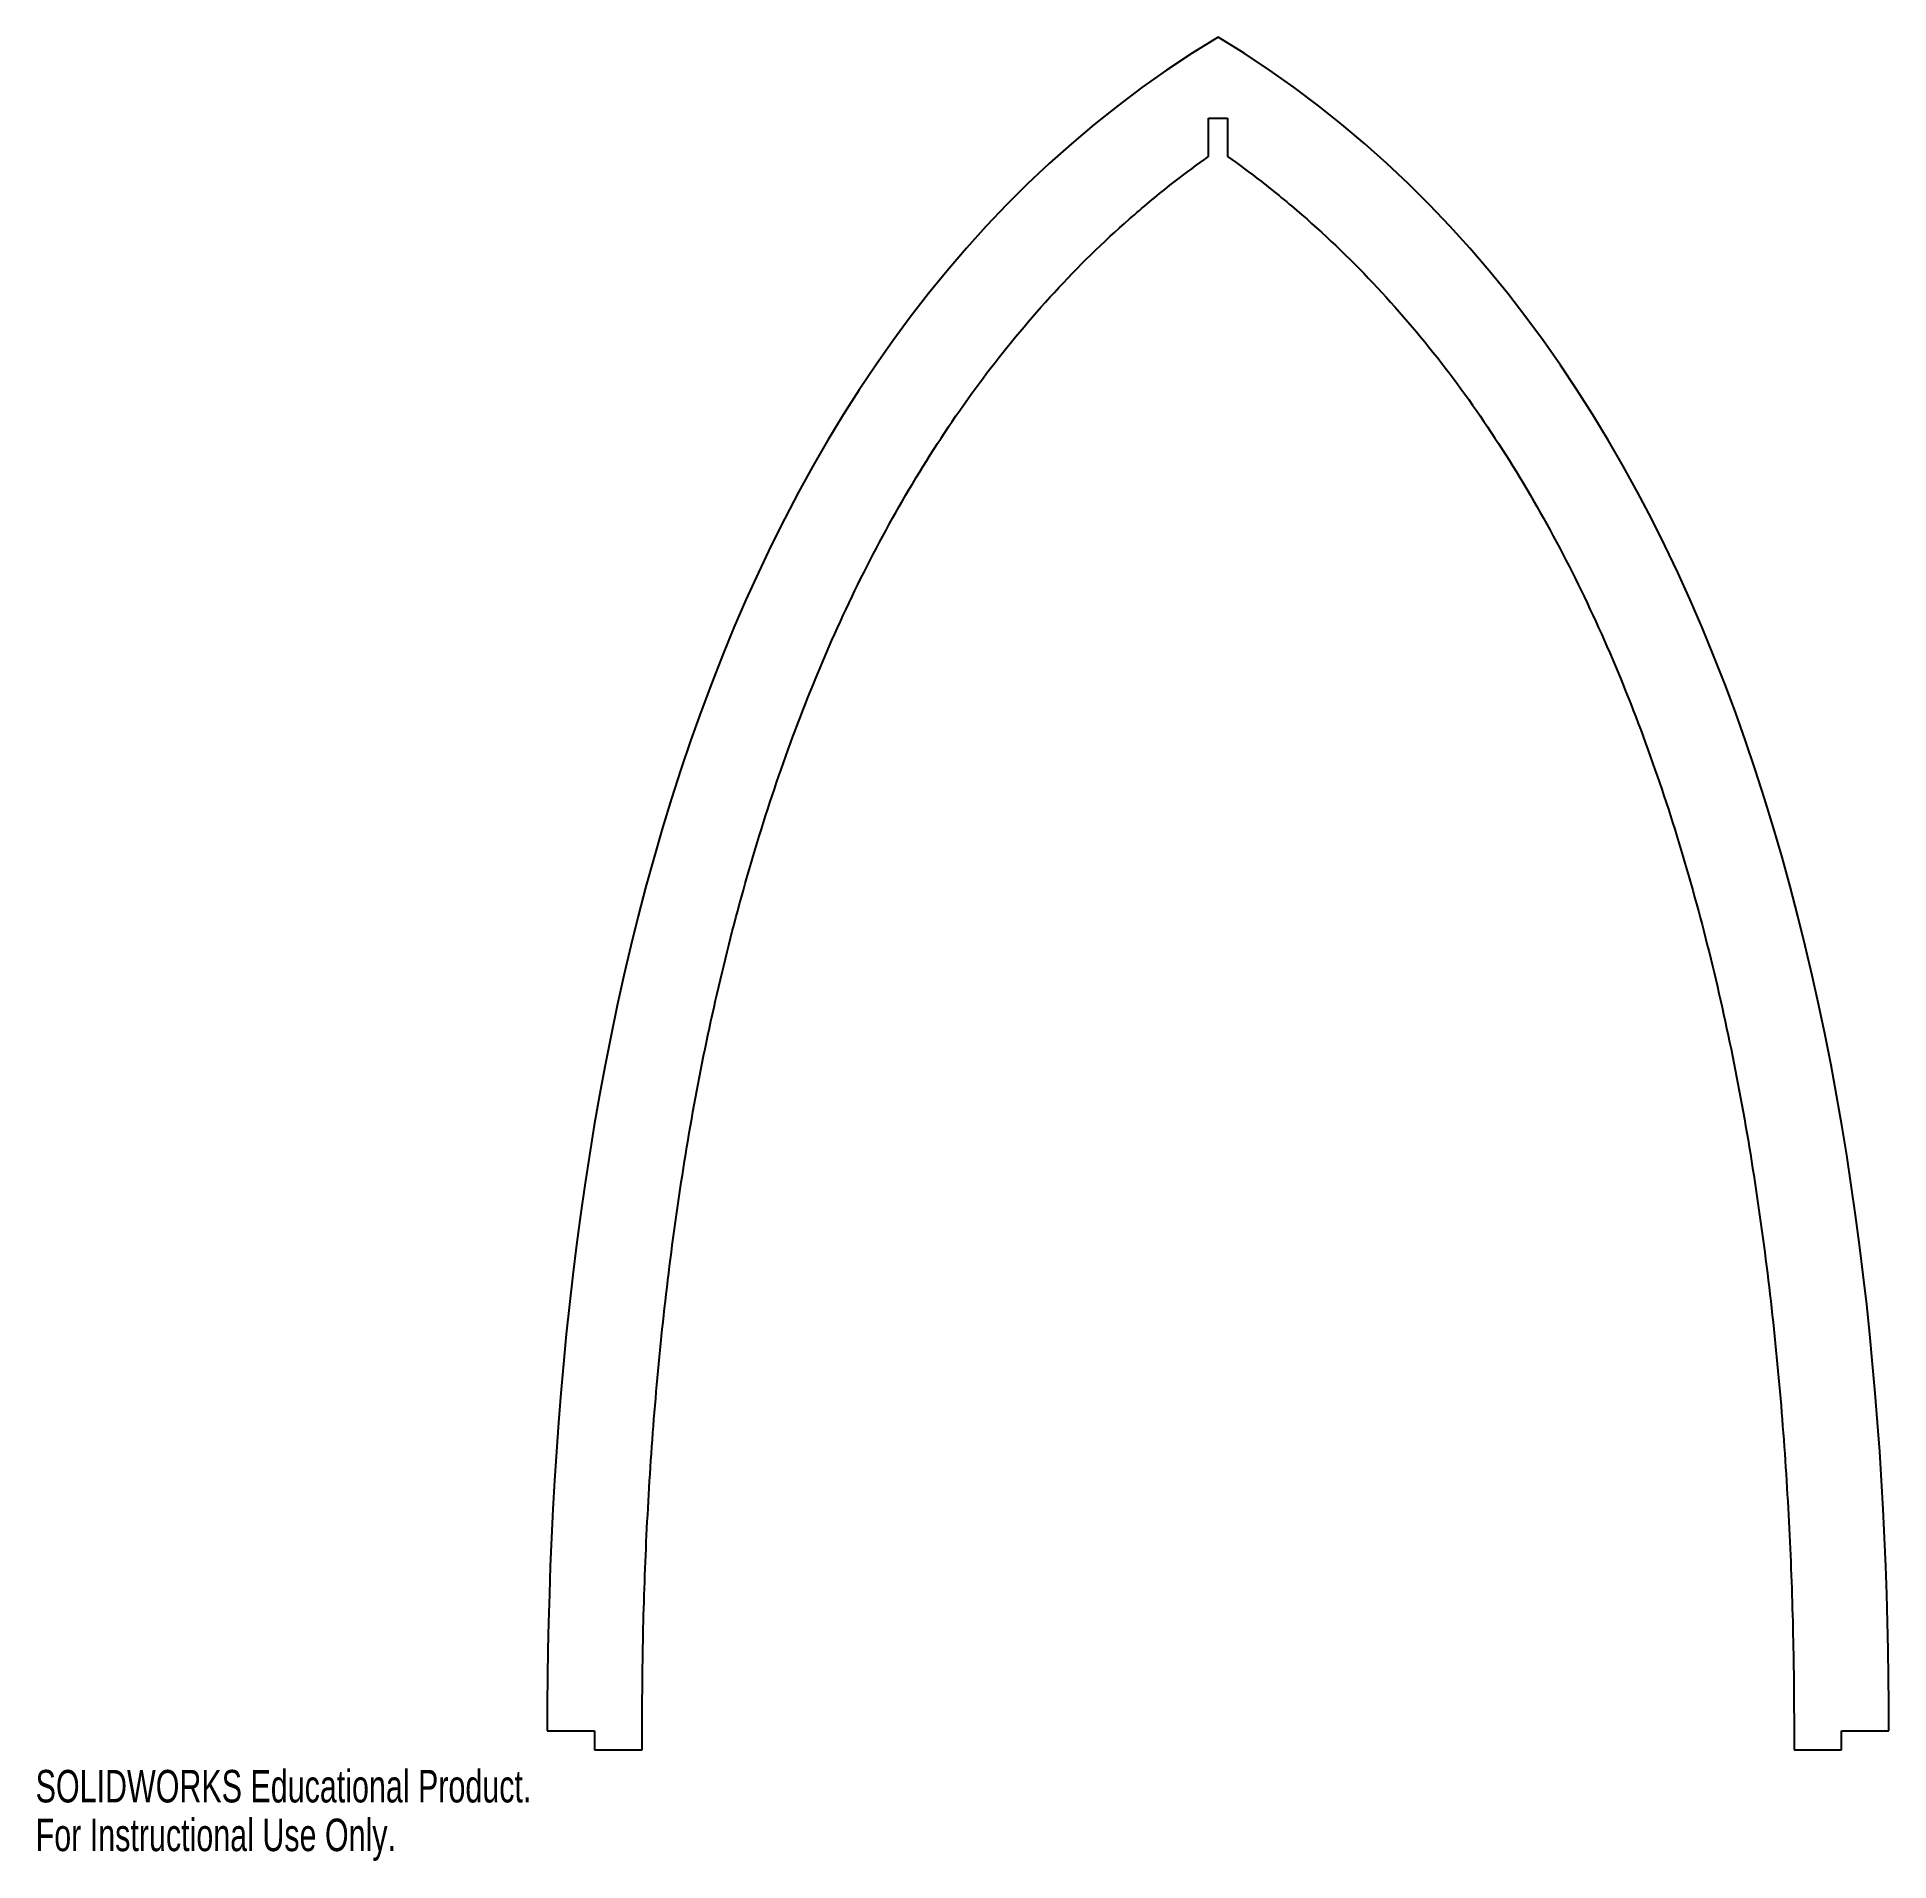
# Model space of a CAD drawing. Header units: inches. Extents: x 0 to 11.5, y 0 to 11.3.
import ezdxf

# ---------------------------------------------------------------- set-up
doc = ezdxf.new("R2010")
doc.units = ezdxf.units.IN
doc.header["$MEASUREMENT"] = 0
doc.styles.add('SLDTEXTSTYLE0', font='TXT', dxfattribs={"width": 0.7})

msp = doc.modelspace()

# ---------------------------------------------------------------- linework, layer by layer
at = {"color": 7, "linetype": 'Continuous', "lineweight": 25}
for p, q in [((7.296, 10.841), (7.414, 10.841)), ((7.296, 10.603), (7.296, 10.841)), ((7.414, 10.841), (7.414, 10.603)), ((3.182, 0.808), (3.477, 0.808)), ((3.477, 0.808), (3.477, 0.69)), ((3.772, 0.69), (3.772, 0.808)), ((10.938, 0.808), (10.938, 0.69)), ((11.233, 0.808), (11.528, 0.808)), ((11.233, 0.69), (11.233, 0.808)), ((3.477, 0.69), (3.772, 0.69)), ((10.938, 0.69), (11.233, 0.69))]:
    msp.add_line(p, q, dxfattribs=at)
for points in [[(7.355, 11.346), (3.853, 9.237), (3.182, 4.332), (3.182, 0.808)], [(11.528, 0.808), (11.528, 4.332), (10.857, 9.237), (7.355, 11.346)]]:
    msp.add_open_spline(points, degree=3, dxfattribs=at)
for points, knots in [([(3.772, 0.808), (3.772, 0.86), (3.773, 0.965), (3.775, 1.177), (3.779, 1.446), (3.789, 1.774), (3.809, 2.22), (3.846, 2.787), (3.913, 3.479), (4.005, 4.178), (4.164, 5.11), (4.44, 6.26), (4.91, 7.573), (5.432, 8.572), (5.935, 9.296), (6.357, 9.795), (6.748, 10.174), (7.067, 10.436), (7.226, 10.553), (7.296, 10.603)], [0, 0, 0, 0, 0.015113, 0.0302259, 0.0604519, 0.0906778, 0.1209038, 0.1813556, 0.2418075, 0.3022594, 0.3627113, 0.483615, 0.6045188, 0.7254225, 0.7858744, 0.8463263, 0.9067782, 0.9370041, 0.9606473, 0.9606473, 0.9606473, 0.9606473]), ([(7.414, 10.603), (7.485, 10.553), (7.643, 10.436), (7.962, 10.174), (8.353, 9.795), (8.775, 9.296), (9.278, 8.572), (9.8, 7.573), (10.27, 6.26), (10.546, 5.11), (10.705, 4.178), (10.797, 3.479), (10.864, 2.787), (10.901, 2.22), (10.921, 1.774), (10.931, 1.446), (10.936, 1.177), (10.937, 0.965), (10.938, 0.86), (10.938, 0.808)], [0.0065827, 0.0065827, 0.0065827, 0.0065827, 0.0302259, 0.0604519, 0.1209038, 0.1813556, 0.2418075, 0.3627113, 0.483615, 0.6045188, 0.6649706, 0.7254225, 0.7858744, 0.8463263, 0.8765522, 0.9067782, 0.9370041, 0.9521171, 0.96723, 0.96723, 0.96723, 0.96723])]:
    msp.add_open_spline(points, degree=3, knots=knots, dxfattribs=at)

# ---------------------------------------------------------------- texts
at = {"color": 7, "linetype": 'Continuous', "char_height": 0.20229, "attachment_point": 1, "style": 'SLDTEXTSTYLE0'}
for s, insert in [('SOLIDWORKS Educational Product.', (0, 0.564)), ('For Instructional Use Only.', (0, 0.261))]:
    msp.add_mtext(s, dxfattribs=dict(at, insert=insert))

doc.saveas('drawing.dxf')
